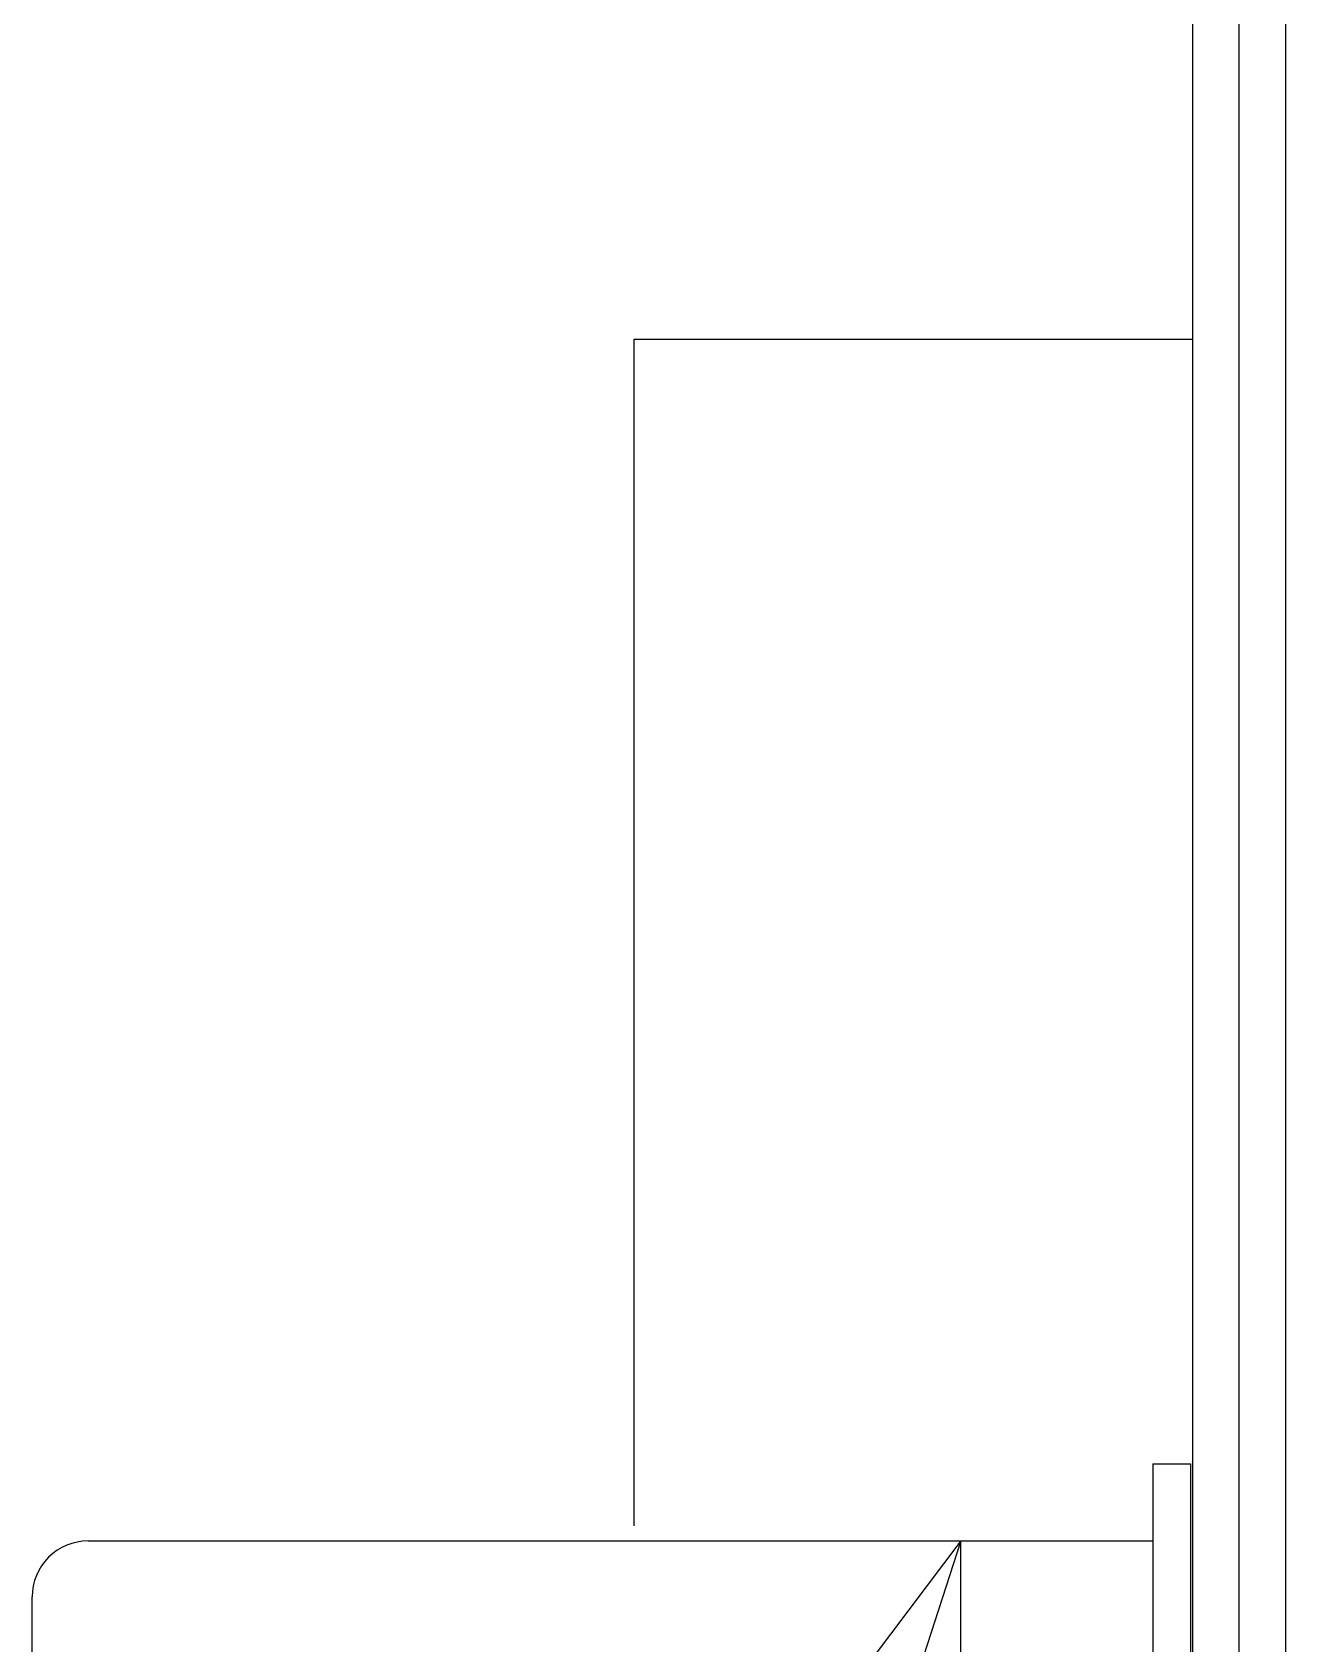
# Model space of a CAD drawing. Header units: millimetres. Extents: x 686.5 to 717.1, y 236.1 to 261.6.
# Drawn here: x 715.505 to 716.01, y 237.401 to 238.05 of the extents above; entities that cross this region are included whole.
import ezdxf

# ---------------------------------------------------------------- set-up
doc = ezdxf.new("R2010")
doc.units = ezdxf.units.MM
doc.linetypes.add('ACAD_ISO04W100', pattern=[30.5, 24, -3, 0.5, -3])
for name, color, linetype in [('3', 1, 'Continuous'), ('EJE', 4, 'ACAD_ISO04W100'), ('MUE', 2, 'Continuous'), ('MURO1', 3, 'Continuous')]:
    doc.layers.add(name, color=color, linetype=linetype)

# ---------------------------------------------------------------- blocks, each defined once
blk = doc.blocks.new('CAMA1')
at = {"layer": '3', "color": 2}
for p, q in [((-0.7723, 0.6536), (-0.8328, 0.6536)), ((-0.8325, -0.6704), (-0.8328, 0.6536)), ((-0.772, -0.6703), (-0.7723, 0.6536)), ((0.9437, 0.5338), (-0.7723, 0.5335)), ((-0.4626, 0.5336), (-0.4624, -0.5464)), ((-0.4624, -0.5464), (-0.1132, 0.5336)), ((1.0337, 0.4438), (1.0339, -0.4562)), ((-0.4624, -0.5464), (0.1504, 0.2671)), ((-0.586, 0.2145), (-0.6541, 0.2145)), ((-0.6991, 0.1695), (-0.699, -0.175)), ((-0.5409, -0.1749), (-0.541, 0.1695)), ((-0.654, -0.22), (-0.5859, -0.2199)), ((0.9439, -0.5462), (-0.7721, -0.5465)), ((-0.772, -0.6703), (-0.8325, -0.6704))]:
    blk.add_line(p, q, dxfattribs=at)
for centre, radius, start, end in [((0.0974, 0.4784), 0.2178, 165.304, 284.0858), ((0.9437, 0.4438), 0.09, 0.0109, 90.0109), ((-0.6541, 0.1695), 0.045, 90.0109, 180.0109), ((-0.586, 0.1695), 0.045, 0.0109, 90.0109), ((-0.654, -0.175), 0.045, 180.0109, 270.0109), ((-0.5859, -0.1749), 0.045, 270.0109, 0.0109), ((0.9439, -0.4562), 0.09, 270.0109, 0.0109)]:
    blk.add_arc(centre, radius, start, end, dxfattribs=at)

msp = doc.modelspace()

# ---------------------------------------------------------------- linework, layer by layer
at = {"layer": 'EJE'}
msp.add_line((715.9908, 237.12041), (715.9908, 238.32041), dxfattribs=at)
at = {"layer": 'MUE'}
for p, q in [((715.74705, 237.44861), (715.74705, 237.92666)), ((715.74705, 237.92666), (715.97205, 237.92666))]:
    msp.add_line(p, q, dxfattribs=at)
at = {"layer": 'MURO1'}
for p, q in [((716.00955, 237.10166), (716.00955, 238.33916)), ((715.97205, 238.03916), (715.97205, 238.30166)), ((715.97205, 237.13916), (715.97205, 238.03916))]:
    msp.add_line(p, q, dxfattribs=at)

# ---------------------------------------------------------------- block references
at = {"layer": 'MUE', "xscale": 0.25, "yscale": 0.25, "zscale": 0.25, "rotation": 180}
msp.add_blockref('CAMA1', (715.76301, 237.30592), dxfattribs=at)

doc.saveas('drawing.dxf')
